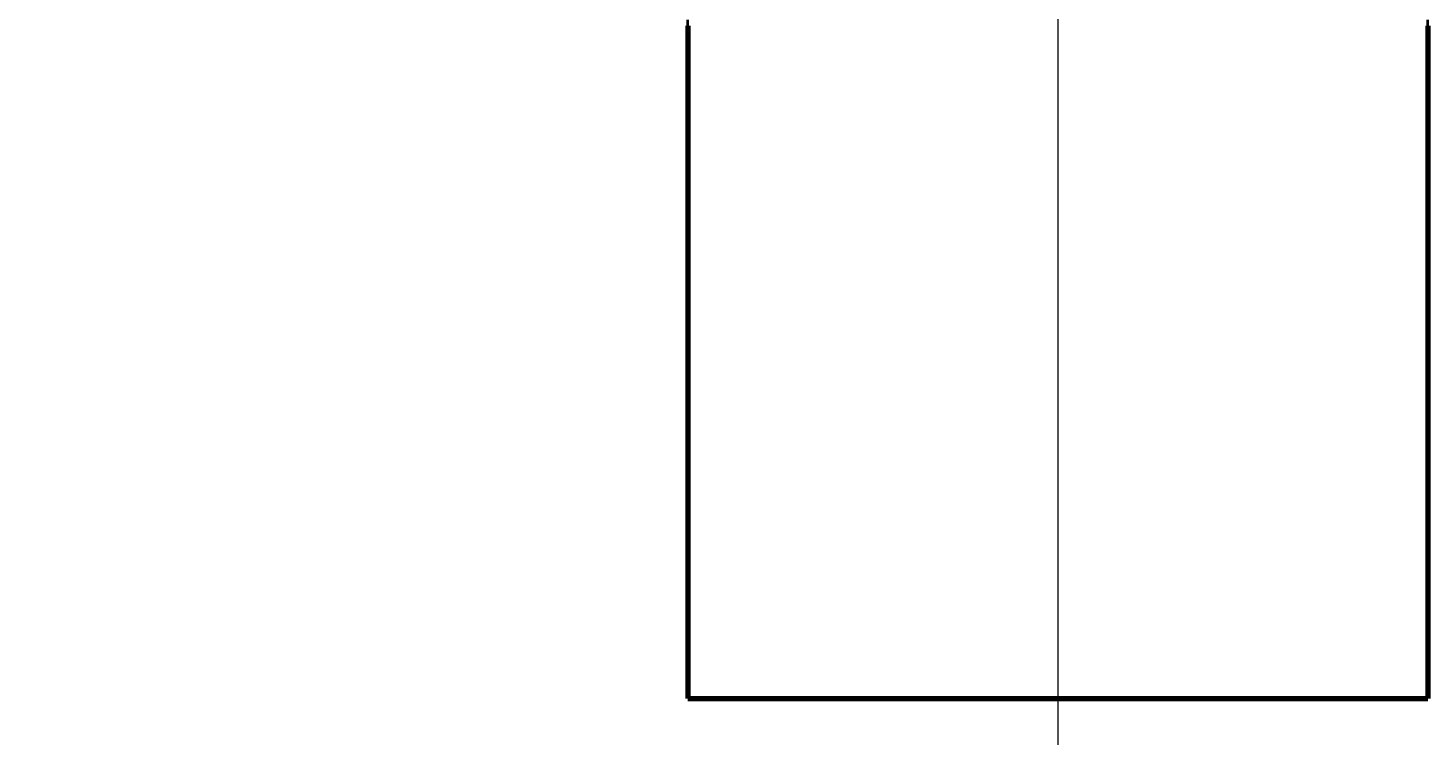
# Model space of a CAD drawing. Header units: millimetres. Extents: x 0 to 2382, y 0 to 420.
# Drawn here: x 176.25 to 187.6, y 89.7 to 95.43 of the extents above; entities that cross this region are included whole.
import ezdxf

# ---------------------------------------------------------------- set-up
doc = ezdxf.new("R2010")
doc.units = ezdxf.units.MM
doc.linetypes.add('IRAM-E-TRAZOS', pattern=[5, 4, -1])
for name, color, linetype, lineweight in [('01-VISIBLE', 7, 'CONTINUOUS', 70), ('02-OCULTA', 4, 'IRAM-E-TRAZOS', 35), ('04-COTA', 3, 'CONTINUOUS', 18)]:
    doc.layers.add(name, color=color, linetype=linetype, lineweight=lineweight)
doc.styles.add('ISO3098', font='isocpeur.ttf')
doc.dimstyles.new('FLAMA-IRAM', dxfattribs={"dimtxt": 3.5, "dimasz": 3.5, "dimexe": 2, "dimexo": 1.5, "dimgap": 1, "dimtad": 1, "dimdec": 1, "dimtxsty": 'ISO3098', "dimblk": 'IRAM_FLECHA', "dimblk1": 'IRAM_FLECHA', "dimblk2": 'IRAM_FLECHA', "dimcen": 2.5, "dimclrd": 256, "dimclre": 256, "dimclrt": 256, "dimazin": 3, "dimtfac": 1, "dimtmove": 0, "dimatfit": 3, "dimlwd": 18, "dimlwe": 18})

# ---------------------------------------------------------------- blocks, each defined once
blk = doc.blocks.new('IRAM_FLECHA')
blk.add_solid([(0, 0), (-1, 0.125), (-1, -0.125)])

msp = doc.modelspace()

# ---------------------------------------------------------------- linework, layer by layer
at = {"layer": '01-VISIBLE'}
msp.add_line((181.6, 90), (187.6, 90), dxfattribs=at)
for points in [[(181.6, 95.45), (181.6, 95.4), (181.6, 95.35), (181.6, 95.3), (181.6, 95.25), (181.6, 95.2), (181.6, 95.15), (181.6, 95.1), (181.6, 95.05), (181.6, 95), (181.6, 94.95), (181.6, 94.9), (181.6, 94.85), (181.6, 94.8), (181.6, 94.75), (181.6, 94.7), (181.6, 94.65), (181.6, 94.6), (181.6, 94.55), (181.6, 94.5), (181.6, 94.45), (181.6, 94.4), (181.6, 94.35), (181.6, 94.3), (181.6, 94.25), (181.6, 94.2), (181.6, 94.15), (181.6, 94.1), (181.6, 94.05), (181.6, 94), (181.6, 93.95), (181.6, 93.9), (181.6, 93.85), (181.6, 93.8), (181.6, 93.75), (181.6, 93.7), (181.6, 93.65), (181.6, 93.6), (181.6, 93.55), (181.6, 93.5), (181.6, 93.45), (181.6, 93.4), (181.6, 93.35), (181.6, 93.3), (181.6, 93.25), (181.6, 93.2), (181.6, 93.15), (181.6, 93.1), (181.6, 93.05), (181.6, 93), (181.6, 92.95), (181.6, 92.9), (181.6, 92.85), (181.6, 92.8), (181.6, 92.75), (181.6, 92.7), (181.6, 92.65), (181.6, 92.6), (181.6, 92.55), (181.6, 92.5), (181.6, 92.45), (181.6, 92.4), (181.6, 92.35), (181.6, 92.3), (181.6, 92.25), (181.6, 92.2), (181.6, 92.15), (181.6, 92.1), (181.6, 92.05), (181.6, 92), (181.6, 91.95), (181.6, 91.9), (181.6, 91.85), (181.6, 91.8), (181.6, 91.75), (181.6, 91.7), (181.6, 91.65), (181.6, 91.6), (181.6, 91.55), (181.6, 91.5), (181.6, 91.45), (181.6, 91.4), (181.6, 91.35), (181.6, 91.3), (181.6, 91.25), (181.6, 91.2), (181.6, 91.15), (181.6, 91.1), (181.6, 91.05), (181.6, 91), (181.6, 90.95), (181.6, 90.9), (181.6, 90.85), (181.6, 90.8), (181.6, 90.75), (181.6, 90.7), (181.6, 90.65), (181.6, 90.6), (181.6, 90.55), (181.6, 90.5), (181.6, 90.45), (181.6, 90.4), (181.6, 90.35), (181.6, 90.3), (181.6, 90.25), (181.6, 90.2), (181.6, 90.15), (181.6, 90.1), (181.6, 90.05), (181.6, 90)], [(187.6, 95.45), (187.6, 95.4), (187.6, 95.35), (187.6, 95.3), (187.6, 95.25), (187.6, 95.2), (187.6, 95.15), (187.6, 95.1), (187.6, 95.05), (187.6, 95), (187.6, 94.95), (187.6, 94.9), (187.6, 94.85), (187.6, 94.8), (187.6, 94.75), (187.6, 94.7), (187.6, 94.65), (187.6, 94.6), (187.6, 94.55), (187.6, 94.5), (187.6, 94.45), (187.6, 94.4), (187.6, 94.35), (187.6, 94.3), (187.6, 94.25), (187.6, 94.2), (187.6, 94.15), (187.6, 94.1), (187.6, 94.05), (187.6, 94), (187.6, 93.95), (187.6, 93.9), (187.6, 93.85), (187.6, 93.8), (187.6, 93.75), (187.6, 93.7), (187.6, 93.65), (187.6, 93.6), (187.6, 93.55), (187.6, 93.5), (187.6, 93.45), (187.6, 93.4), (187.6, 93.35), (187.6, 93.3), (187.6, 93.25), (187.6, 93.2), (187.6, 93.15), (187.6, 93.1), (187.6, 93.05), (187.6, 93), (187.6, 92.95), (187.6, 92.9), (187.6, 92.85), (187.6, 92.8), (187.6, 92.75), (187.6, 92.7), (187.6, 92.65), (187.6, 92.6), (187.6, 92.55), (187.6, 92.5), (187.6, 92.45), (187.6, 92.4), (187.6, 92.35), (187.6, 92.3), (187.6, 92.25), (187.6, 92.2), (187.6, 92.15), (187.6, 92.1), (187.6, 92.05), (187.6, 92), (187.6, 91.95), (187.6, 91.9), (187.6, 91.85), (187.6, 91.8), (187.6, 91.75), (187.6, 91.7), (187.6, 91.65), (187.6, 91.6), (187.6, 91.55), (187.6, 91.5), (187.6, 91.45), (187.6, 91.4), (187.6, 91.35), (187.6, 91.3), (187.6, 91.25), (187.6, 91.2), (187.6, 91.15), (187.6, 91.1), (187.6, 91.05), (187.6, 91), (187.6, 90.95), (187.6, 90.9), (187.6, 90.85), (187.6, 90.8), (187.6, 90.75), (187.6, 90.7), (187.6, 90.65), (187.6, 90.6), (187.6, 90.55), (187.6, 90.5), (187.6, 90.45), (187.6, 90.4), (187.6, 90.35), (187.6, 90.3), (187.6, 90.25), (187.6, 90.2), (187.6, 90.15), (187.6, 90.1), (187.6, 90.05), (187.6, 90)]]:
    msp.add_lwpolyline(points, dxfattribs=at)
at = {"layer": '02-OCULTA'}
for points in [[(181.6, 90), (181.6, 90.1), (181.6, 90.2), (181.6, 90.3), (181.6, 90.4), (181.6, 90.5), (181.6, 90.6), (181.6, 90.7), (181.6, 90.8), (181.6, 90.9), (181.6, 91), (181.6, 91.1), (181.6, 91.2), (181.6, 91.3), (181.6, 91.4), (181.6, 91.5), (181.6, 91.6), (181.6, 91.7), (181.6, 91.8), (181.6, 91.9), (181.6, 92), (181.6, 92.1), (181.6, 92.2), (181.6, 92.3), (181.6, 92.4), (181.6, 92.5), (181.6, 92.6), (181.6, 92.7), (181.6, 92.8), (181.6, 92.9), (181.6, 93), (181.6, 93.1), (181.6, 93.2), (181.6, 93.3), (181.6, 93.4), (181.6, 93.5), (181.6, 93.6), (181.6, 93.7), (181.6, 93.8), (181.6, 93.9), (181.6, 94), (181.6, 94.1), (181.6, 94.2), (181.6, 94.3), (181.6, 94.4), (181.6, 94.5), (181.6, 94.6), (181.6, 94.7), (181.6, 94.8), (181.6, 94.9), (181.6, 95), (181.6, 95.1), (181.6, 95.2), (181.6, 95.3), (181.6, 95.4), (181.6, 95.5)], [(187.6, 90), (187.6, 90.1), (187.6, 90.2), (187.6, 90.3), (187.6, 90.4), (187.6, 90.5), (187.6, 90.6), (187.6, 90.7), (187.6, 90.8), (187.6, 90.9), (187.6, 91), (187.6, 91.1), (187.6, 91.2), (187.6, 91.3), (187.6, 91.4), (187.6, 91.5), (187.6, 91.6), (187.6, 91.7), (187.6, 91.8), (187.6, 91.9), (187.6, 92), (187.6, 92.1), (187.6, 92.2), (187.6, 92.3), (187.6, 92.4), (187.6, 92.5), (187.6, 92.6), (187.6, 92.7), (187.6, 92.8), (187.6, 92.9), (187.6, 93), (187.6, 93.1), (187.6, 93.2), (187.6, 93.3), (187.6, 93.4), (187.6, 93.5), (187.6, 93.6), (187.6, 93.7), (187.6, 93.8), (187.6, 93.9), (187.6, 94), (187.6, 94.1), (187.6, 94.2), (187.6, 94.3), (187.6, 94.4), (187.6, 94.5), (187.6, 94.6), (187.6, 94.7), (187.6, 94.8), (187.6, 94.9), (187.6, 95), (187.6, 95.1), (187.6, 95.2), (187.6, 95.3), (187.6, 95.4), (187.6, 95.5)]]:
    msp.add_lwpolyline(points, dxfattribs=at)

# ---------------------------------------------------------------- dimensions: what is measured, and where the dimension line sits
at = {"layer": '04-COTA'}
msp.add_linear_dim(base=(128.4, 71), p1=(128.4, 110), p2=(184.6, 110), dimstyle='FLAMA-IRAM', override={"dimlfac": 10, "dimpost": 'trocha <>'}, dxfattribs=at).render()

doc.saveas('drawing.dxf')
